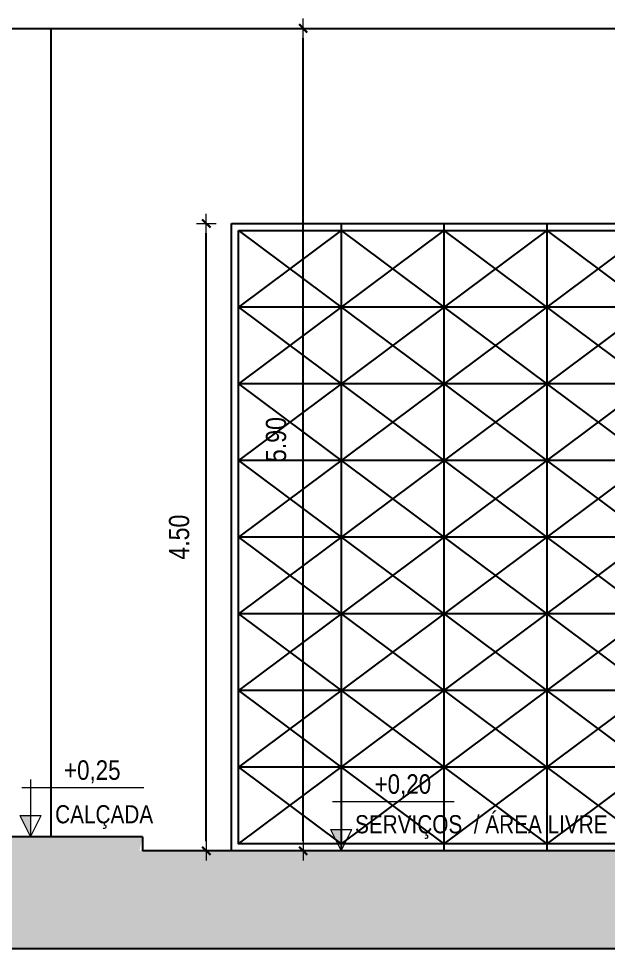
# Model space of a CAD drawing. Header units: millimetres. Extents: x 1170 to 1315, y 90 to 135.
# Drawn here: x 1213.2 to 1217.44, y 119.13 to 125.8 of the extents above; entities that cross this region are included whole.
import ezdxf
from ezdxf.enums import TextEntityAlignment as Align

# ---------------------------------------------------------------- set-up
doc = ezdxf.new("R2010")
doc.units = ezdxf.units.MM
doc.header["$LTSCALE"] = 20
doc.header["$MEASUREMENT"] = 0
doc.layers.get('0').update_dxf_attribs({"linetype": 'CONTINUOUS'})
doc.layers.get('DEFPOINTS').update_dxf_attribs({"linetype": 'CONTINUOUS'})
doc.layers.add('COTA', color=7, linetype='CONTINUOUS')
doc.layers.add('E-txt-g', color=3, linetype='CONTINUOUS')
for name, color, linetype, lineweight in [('E-Cta-W', 7, 'CONTINUOUS', 20), ('E-Pen-C', 4, 'CONTINUOUS', 15), ('E-Pen-G', 3, 'CONTINUOUS', 30), ('E-Txt-W', 7, 'CONTINUOUS', 20)]:
    doc.layers.add(name, color=color, linetype=linetype, lineweight=lineweight)
doc.styles.add('F2', font='ARIALN.TTF')
doc.styles.add('REG60', font='romans.shx', dxfattribs={"width": 0.8, "height": 0.15})
doc.styles.add('REG80', font='romans.shx', dxfattribs={"width": 0.8, "height": 0.2})
doc.dimstyles.new('DIMENSION-1', dxfattribs={"dimtxt": 0.145, "dimasz": 0.07, "dimexe": 1, "dimexo": 0, "dimgap": 0.12, "dimtad": 1, "dimzin": 7, "dimdsep": 46, "dimtxsty": 'F2', "dimblk1": 'TRACO', "dimblk2": 'TRACO', "dimsah": 1, "dimcen": 1, "dimse1": 1, "dimse2": 1, "dimclrd": 4, "dimclre": 256, "dimclrt": 4, "dimadec": 8, "dimazin": 0, "dimtfac": 1, "dimtix": 1, "dimtmove": 2, "dimatfit": 3, "dimldrblk": 'TRACO', "dimfxl": 1, "dimtolj": 1, "dimtzin": 0, "dimarcsym": 0})

# ---------------------------------------------------------------- blocks, each defined once
blk = doc.blocks.new('Ind-Nivel-CT2')
at = {"color": 4}
for p, q in [((0, 0.5868), (0, 0)), ((-0.0885, 0.5046), (1.16, 0.5046)), ((-0.1089, 0.2177), (0, 0)), ((-0.1089, 0.2177), (0.1089, 0.2177)), ((0, 0), (0.1089, 0.2177))]:
    blk.add_line(p, q, dxfattribs=at)
blk.add_solid([(-0.1089, 0.2177), (0, 0.2177), (0, 0)], dxfattribs=at)
at = {"color": 4, "style": 'F2'}
blk.add_attdef('NIVEL1', (0.1617, 0.6014), '', height=0.2, dxfattribs=at)
blk = doc.blocks.new('TXT-AMB75')
at = {"layer": 'E-txt-g', "style": 'REG80', "width": 0.8, "flags": 8}
blk.add_attdef('TXT', text='', height=0.2, dxfattribs=at).set_placement((0.0055, 0.2964), align=Align.CENTER)
at = {"layer": 'E-Txt-W', "style": 'REG60', "width": 0.8, "flags": 8}
blk.add_attdef('TXT', text='', height=0.15, dxfattribs=at).set_placement((0.0055, 0.0271), align=Align.CENTER)
blk = doc.blocks.new('TRACO')
at = {"layer": 'E-Pen-C'}
for p, q in [((0, 1), (0, -1)), ((-1, 0), (1, 0))]:
    blk.add_line(p, q, dxfattribs=at)
at = {"layer": 'E-Pen-G'}
blk.add_line((-0.424, -0.424), (0.424, 0.424), dxfattribs=at)
blk = doc.blocks.new('*D738')
at = {"layer": 'COTA', "color": 4, "linetype": 'Continuous', "lineweight": -2}
blk.add_line((1214.5508, 119.8958), (1214.5508, 124.2558), dxfattribs=at)
at = {"layer": 'DEFPOINTS', "color": 0, "linetype": 'Continuous'}
for p in [(1214.5508, 124.3258), (1214.7313, 124.3258), (1214.7313, 119.8258)]:
    blk.add_point(p, dxfattribs=at)
at = {"layer": 'COTA', "color": 4, "linetype": 'Continuous', "lineweight": -2, "xscale": 0.07, "yscale": 0.07, "zscale": 0.07}
for p, rotation in [((1214.5508, 124.3258), 90), ((1214.5508, 119.8258), 270)]:
    blk.add_blockref('TRACO', p, dxfattribs=dict(at, rotation=rotation))
at = {"layer": 'COTA', "color": 4, "linetype": 'Continuous', "insert": (1214.3568, 122.0758), "char_height": 0.145, "attachment_point": 5, "rotation": 90, "style": 'F2'}
blk.add_mtext('\\A1;4.50', dxfattribs=at)
blk = doc.blocks.new('*D758')
at = {"layer": 'COTA', "color": 4, "linetype": 'Continuous', "lineweight": -2}
blk.add_line((1215.2463, 119.8958), (1215.2463, 125.6558), dxfattribs=at)
at = {"layer": 'DEFPOINTS', "color": 0, "linetype": 'Continuous'}
for p in [(1213.9555, 125.7258), (1215.2463, 125.7258), (1214.0943, 119.8258)]:
    blk.add_point(p, dxfattribs=at)
at = {"layer": 'COTA', "color": 4, "linetype": 'Continuous', "lineweight": -2, "xscale": 0.07, "yscale": 0.07, "zscale": 0.07}
for p, rotation in [((1215.2463, 125.7258), 90), ((1215.2463, 119.8258), 270)]:
    blk.add_blockref('TRACO', p, dxfattribs=dict(at, rotation=rotation))
at = {"layer": 'COTA', "color": 4, "linetype": 'Continuous', "insert": (1215.0523, 122.7758), "char_height": 0.145, "attachment_point": 5, "rotation": 90, "style": 'F2'}
blk.add_mtext('\\A1;5.90', dxfattribs=at)

msp = doc.modelspace()

# ---------------------------------------------------------------- hatches: boundary and pattern name
at = {"layer": 'COTA', "linetype": 'Continuous'}
h = msp.add_hatch(dxfattribs=at)
h.set_pattern_fill('ANSI38', color=8, scale=0.4, style=0)
h.set_pattern_definition([(45, (-28.54622, -14.62843), (-0.035355339, 0.035355339), []), (135, (-28.54622, -14.62843), (-0.1060660172, 0.035355339), [0.125, -0.075])])
h.paths.add_polyline_path([(1224.3813, 119.6258), (1221.9813, 119.6258), (1221.9813, 119.7258), (1221.5112, 119.7258), (1221.5107, 119.7249), (1221.5107, 119.7258), (1221.3813, 119.7258), (1221.3813, 119.8258), (1214.0709, 119.8258), (1214.0943, 119.9258), (1213.0943, 119.9258), (1213.0943, 120.0258), (1205.0943, 120.0258), (1205.0943, 119.8258), (1205.0943, 119.7258), (1204.5367, 119.7258), (1204.5323, 119.7168), (1204.5278, 119.7258), (1204.4943, 119.7258), (1204.4943, 119.6258), (1203.1533, 119.6258), (1203.1533, 119.1258), (1227.6875, 119.1258), (1227.674, 119.5258), (1226.8754, 119.5258), (1226.8754, 119.6758), (1224.4842, 119.6758), (1224.3813, 119.6758)])
h.paths.add_polyline_path([(1204.5885, 119.6779), (1205.1118, 119.6779), (1205.1118, 119.6868), (1204.5885, 119.7021)], flags=16)

# ---------------------------------------------------------------- linework, layer by layer
at = {"layer": 'COTA', "color": 8, "linetype": 'Continuous'}
for p, q in [((1205.5443, 125.7258), (1220.9361, 125.7258)), ((1213.4354, 125.7258), (1213.4354, 119.9258)), ((1203.1533, 119.1258), (1227.6875, 119.1258))]:
    msp.add_line(p, q, dxfattribs=at)
at = {"layer": 'COTA', "color": 250, "linetype": 'Continuous'}
for p, q in [((1214.7813, 124.2758), (1220.6813, 119.8758)), ((1214.7813, 119.8758), (1220.6813, 124.2758)), ((1219.9438, 124.2758), (1214.7813, 120.4258)), ((1219.2063, 124.2758), (1214.7813, 120.9758)), ((1218.4688, 124.2758), (1214.7813, 121.5258)), ((1217.7313, 124.2758), (1214.7813, 122.0758)), ((1216.9938, 124.2758), (1214.7813, 122.6258)), ((1216.2563, 124.2758), (1214.7813, 123.1758)), ((1215.5188, 124.2758), (1214.7813, 123.7258)), ((1215.5188, 124.3258), (1215.5188, 119.8258)), ((1215.5188, 124.2758), (1220.6813, 120.4258)), ((1216.2563, 124.3258), (1216.2563, 119.8258)), ((1216.2563, 124.2758), (1220.6813, 120.9758)), ((1216.9938, 124.3258), (1216.9938, 119.8258)), ((1216.9938, 124.2758), (1220.6813, 121.5258)), ((1220.6813, 123.7258), (1214.7813, 123.7258)), ((1214.7813, 123.7258), (1219.9438, 119.8758)), ((1220.6813, 123.7258), (1215.5188, 119.8758)), ((1220.6813, 123.1758), (1214.7813, 123.1758)), ((1214.7813, 123.1758), (1219.2063, 119.8758)), ((1220.6813, 123.1758), (1216.2563, 119.8758)), ((1220.6813, 122.6258), (1214.7813, 122.6258)), ((1214.7813, 122.6258), (1218.4688, 119.8758)), ((1220.6813, 122.6258), (1216.9938, 119.8758)), ((1220.6813, 122.0758), (1214.7813, 122.0758)), ((1214.7813, 122.0758), (1217.7313, 119.8758)), ((1220.6813, 121.5258), (1214.7813, 121.5258)), ((1214.7813, 121.5258), (1216.9938, 119.8758)), ((1220.6813, 120.9758), (1214.7813, 120.9758)), ((1214.7813, 120.9758), (1216.2563, 119.8758)), ((1220.6813, 120.4258), (1214.7813, 120.4258)), ((1214.7813, 120.4258), (1215.5188, 119.8758))]:
    msp.add_line(p, q, dxfattribs=at)
at = {"layer": 'COTA', "color": 1, "linetype": 'Continuous'}
for p, q in [((1214.0943, 119.9258), (1213.0943, 119.9258)), ((1214.0943, 119.9258), (1214.0943, 119.8258)), ((1221.3813, 119.8258), (1214.0943, 119.8258))]:
    msp.add_line(p, q, dxfattribs=at)
at = {"layer": 'COTA', "color": 8, "linetype": 'Continuous'}
for points in [[(1214.7313, 124.3258), (1220.7313, 124.3258), (1220.7313, 119.8258), (1214.7313, 119.8258)], [(1214.7813, 124.2758), (1220.6813, 124.2758), (1220.6813, 119.8758), (1214.7813, 119.8758)]]:
    msp.add_lwpolyline(points, close=True, dxfattribs=at)

# ---------------------------------------------------------------- block references
ref = msp.add_blockref('TXT-AMB75', (1213.8526, 119.8175), dxfattribs=dict(xscale=0.7290000000000001, yscale=0.7290000000000001, zscale=0.7290000000000001))
ref.add_attrib('TXT', 'CALÇADA', dxfattribs={"layer": 'E-txt-g', "color": 2, "height": 0.13, "style": 'F2'}).set_placement((1213.8182, 120.0231), align=Align.CENTER)
ref = msp.add_blockref('TXT-AMB75', (1216.5591, 119.7459), dxfattribs=dict(xscale=0.7290000000000001, yscale=0.7290000000000001, zscale=0.7290000000000001))
ref.add_attrib('TXT', 'SERVIÇOS  / ÁREA LIVRE', dxfattribs={"layer": 'E-txt-g', "color": 2, "height": 0.13, "style": 'F2'}).set_placement((1216.5247, 119.9515), align=Align.CENTER)
at = {"layer": 'E-Cta-W'}
ref = msp.add_blockref('Ind-Nivel-CT2', (1213.29, 119.9258), dxfattribs=dict(at, xscale=0.7, yscale=0.7, zscale=0.7))
ref.add_attrib('NIVEL1', '+0,25', (1213.53, 120.3349), dxfattribs={"layer": '0', "height": 0.14, "style": 'F2'})
ref = msp.add_blockref('Ind-Nivel-CT2', (1215.5188, 119.8258), dxfattribs=dict(at, xscale=0.7, yscale=0.7, zscale=0.7))
ref.add_attrib('NIVEL1', '+0,20', (1215.7587, 120.2349), dxfattribs={"layer": '0', "height": 0.14, "style": 'F2'})

# ---------------------------------------------------------------- dimensions: what is measured, and where the dimension line sits
at = {"layer": 'COTA', "color": 7, "linetype": 'Continuous'}
for base, p1, p2, override, picture, middle in [((1215.2463, 125.7258), (1214.0943, 119.8258), (1213.9555, 125.7258), {"dimadec": 0, "dimfxl": 0.15}, '*D758', (1215.0523, 122.7758)), ((1214.5508, 124.3258), (1214.7313, 119.8258), (1214.7313, 124.3258), {"dimadec": 0, "dimfxl": 0.04}, '*D738', (1214.3568, 122.0758))]:
    dim = msp.add_linear_dim(base=base, p1=p1, p2=p2, angle=90, dimstyle='DIMENSION-1', override=override, dxfattribs=at)
    dim.commit()
    dim.dimension.update_dxf_attribs({"geometry": picture, "text_midpoint": middle})

doc.saveas('drawing.dxf')
